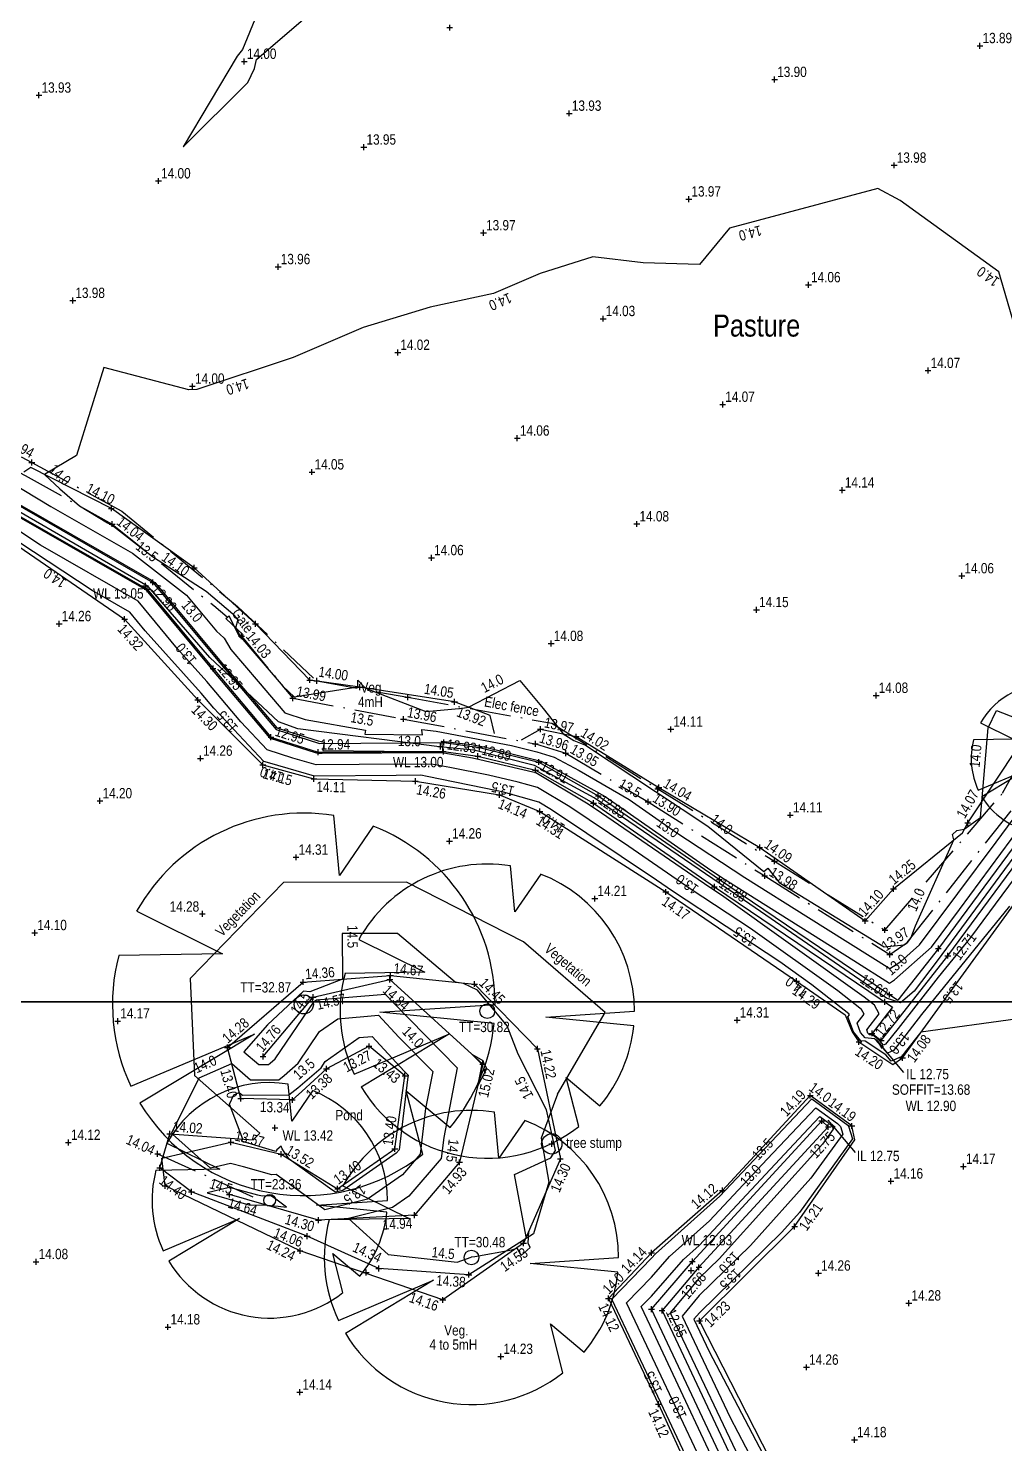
# Model space of a CAD drawing. Extents: x 452260 to 454003, y 451265 to 453203.
# Drawn here: x 453233.8 to 453300.2, y 452282.7 to 452378.9 of the extents above; entities that cross this region are included whole.
import ezdxf
from ezdxf.enums import TextEntityAlignment as Align

# ---------------------------------------------------------------- set-up
doc = ezdxf.new("R2010")
doc.units = 0
doc.header["$LTSCALE"] = 0.7
doc.header["$MEASUREMENT"] = 0
doc.header["$PDMODE"] = 2
doc.header["$PDSIZE"] = 0.2
doc.linetypes.add('Dash-Dot', pattern=[6, 4, -1, 0, -1])
doc.linetypes.add('DASHED', pattern=[5442.857143, 3628.571429, -1814.285714])
for name, color, linetype, lineweight in [('Border', 7, 'Continuous', 25), ('FFS_Tree Top Levels', 94, 'Continuous', 25), ('FPS_Bottom of Bank', 7, 'DASHED', 25), ('FPS_Contours-Major', 5, 'Continuous', 25), ('FPS_Contours-Minor', 184, 'Continuous', 25), ('FPS_Fence', 42, 'Dash-Dot', 25), ('FPS_Gate', 42, 'Continuous', 25), ('FPS_Hedge', 86, 'Continuous', 25), ('FPS_Invert Level', 7, 'Continuous', 25), ('FPS_Levels', 7, 'Continuous', 25), ('FPS_Spot Levels', 7, 'Continuous', 25), ('FPS_Text', 7, 'Continuous', 25), ('FPS_Top of Bank', 7, 'DASHED', 25), ('FPS_Tree Canopy', 3, 'Continuous', 25), ('FPS_Tree Trunk', 32, 'Continuous', 25), ('FPS_Trees', 77, 'Continuous', 25), ('FPS_Vegetation', 3, 'Continuous', 25), ('FPS_Water Levels', 7, 'Continuous', 25)]:
    doc.layers.add(name, color=color, linetype=linetype, lineweight=lineweight)
doc.styles.add('Default', font='ARIALN.TTF')
doc.styles.get("Standard").update_dxf_attribs({"font": 'ARIALN.TTF'})
doc.dimstyles.get("Standard").update_dxf_attribs({"dimtxt": 0.18, "dimasz": 0.18, "dimexe": 0.18, "dimexo": 0.0625, "dimgap": 0.09, "dimtad": 0, "dimtih": 1, "dimtoh": 1, "dimdec": 4, "dimzin": 0, "dimdsep": 46, "dimtxsty": 'Standard', "dimcen": 0.09, "dimadec": 0, "dimazin": 0, "dimtfac": 1, "dimtdec": 4, "dimtofl": 0, "dimtmove": 0, "dimatfit": 3, "dimfxl": 1, "dimtolj": 1, "dimtzin": 0, "dimarcsym": 0})

# ---------------------------------------------------------------- blocks, each defined once
blk = doc.blocks.new('2pGate')
at = {"color": 0, "linetype": 'ByBlock', "lineweight": -2}
for points in [[(0, -0.15, 0), (0, 0.15, 0)], [(0, -0.15, 0), (1, 0.15, 0)], [(1, -0.15, 0), (0, 0.15, 0)], [(1, -0.15, 0), (1, 0.15, 0)]]:
    blk.add_polyline3d(points, dxfattribs=at)
blk = doc.blocks.new('Tree1R')
at = {"layer": 'FPS_Trees', "color": 77, "linetype": 'Continuous', "lineweight": 25}
for points in [[(0.363, 0.931, 0), (0.187, 0.673, 0), (0.157, 0.987, 0)], [(-0.873, 0.486, 0), (-0.424, 0.264, 0), (-0.967, 0.254, 0)], [(0.995, -0.101, 0), (0.398, -0.041, 0), (1, -0.001, 0)], [(-0.904, -0.429, 0), (-0.257, -0.156, 0), (-0.857, -0.517, 0)], [(0.622, -0.785, 0), (0.536, -0.452, 0), (0.765, -0.645, 0)]]:
    blk.add_polyline3d(points, dxfattribs=at)
at = {"layer": 'FPS_Trees', "color": 42, "linetype": 'Continuous', "lineweight": 25}
blk.add_circle((0, -0.001), 0.05, dxfattribs=at)
at = {"layer": 'FPS_Trees', "color": 77, "linetype": 'Continuous', "lineweight": 25}
for start, end in [(80.968, 150.872), (0, 68.758), (165.198, 205.304), (319.896, 354.273), (211.031, 308.435)]:
    blk.add_arc((0, -0.001), 1, start, end, dxfattribs=at)

msp = doc.modelspace()

# ---------------------------------------------------------------- linework, layer by layer
at = {"layer": 'Border'}
for points in [[(453025.886, 452726.867), (453564.511, 452726.867), (453564.511, 452312.76), (453025.886, 452312.76)], [(452893.52, 452312.76), (453432.146, 452312.76), (453432.146, 451898.652), (452893.52, 451898.652)]]:
    msp.add_lwpolyline(points, close=True, dxfattribs=at)
at = {"layer": 'FPS_Bottom of Bank'}
for points in [[(453292.549, 452312.397, 12.713), (453292.217, 452311.972, 12.713), (453291.159, 452310.62, 12.723), (453291.79, 452310.127, 12.723), (453292.847, 452311.479, 12.713), (453296.304, 452315.899, 12.712), (453305.869, 452328.834, 12.707), (453314.204, 452337.049, 12.704), (453322.724, 452346.712, 12.7), (453330.839, 452356.09, 12.62), (453337.334, 452364.136, 12.553), (453340.91, 452371.631, 12.5)], [(453340.187, 452371.976, 12.5), (453336.653, 452364.565, 12.553), (453330.225, 452356.603, 12.62), (453322.121, 452347.239, 12.7), (453313.623, 452337.599, 12.704), (453305.263, 452329.361, 12.707), (453295.667, 452316.383, 12.712), (453292.92, 452312.871, 12.713)], [(453230.094, 452345.838, 14.123), (453240.375, 452338.767, 14.317), (453245.341, 452333.277, 14.296), (453249.772, 452328.863, 14.152), (453253.241, 452327.918, 14.11), (453260.128, 452327.765, 14.261), (453265.853, 452326.822, 14.139), (453268.594, 452325.703, 14.31), (453277.156, 452320.23, 14.174), (453286.036, 452314.167, 14.291), (453289.336, 452311.867, 14.141), (453289.821, 452310.732, 14.069), (453290.274, 452310.032, 14.202), (453292.578, 452308.513, 14.204), (453293.224, 452308.949, 14.08), (453300.98, 452319.628, 13.588), (453307.334, 452328.079, 13.825), (453315.456, 452335.885, 13.985), (453323.408, 452344.862, 13.901), (453332.167, 452354.681, 13.915), (453338.63, 452363.46, 13.881)], [(453286.908, 452276.44, 14.131), (453279.438, 452291.085, 14.233), (453285.901, 452297.488, 14.205), (453289.986, 452303.386, 14.108), (453289.782, 452304.323, 14.19), (453286.965, 452306.388, 14.186), (453280.99, 452299.943, 14.118), (453276.174, 452295.701, 14.144), (453273.25, 452292.609, 14.12), (453276.652, 452285.42, 14.12), (453280.132, 452277.819, 14.17)]]:
    msp.add_polyline3d(points, dxfattribs=at)
msp.add_polyline3d([(453251.771, 452306.092, 13.336), (453248.269, 452306.199, 13.4), (453247.366, 452309.652, 14.275), (453252.507, 452314.107, 14.358), (453258.429, 452314.552, 14.673), (453264.159, 452313.973, 14.448), (453268.418, 452309.573, 14.22), (453269.984, 452302.095, 14.302), (453267.484, 452296.35, 14.532), (453261.999, 452292.498, 14.156), (453252.293, 452295.837, 14.238), (453243.125, 452300.253, 14.223), (453242.907, 452302.13, 14.013), (453247.598, 452303.217, 13.566), (453251.012, 452302.413, 13.517), (453254.846, 452300.062, 13.397), (453258.736, 452302.762, 13.402), (453258.736, 452302.762, 13.402), (453259.423, 452307.734, 13.434), (453256.979, 452309.74, 13.27), (453254.09, 452308.215, 13.381), (453252.414, 452306.664, 13.356)], close=True, dxfattribs=at)
for p in [(453240.375, 452338.767, 14.317), (453245.341, 452333.277, 14.296), (453249.772, 452328.863, 14.152), (453253.241, 452327.918, 14.11), (453260.128, 452327.765, 14.261), (453265.853, 452326.822, 14.139), (453268.594, 452325.703, 14.31), (453277.156, 452320.23, 14.174), (453295.667, 452316.383, 12.712), (453296.304, 452315.899, 12.712), (453252.507, 452314.107, 14.358), (453258.429, 452314.552, 14.673), (453286.036, 452314.167, 14.291), (453264.159, 452313.973, 14.448), (453291.159, 452310.62, 12.723), (453247.366, 452309.652, 14.275), (453256.979, 452309.74, 13.27), (453268.418, 452309.573, 14.22), (453290.274, 452310.032, 14.202), (453291.79, 452310.127, 12.723), (453293.224, 452308.949, 14.08), (453254.09, 452308.215, 13.381), (453259.423, 452307.734, 13.434), (453248.269, 452306.199, 13.4), (453251.771, 452306.092, 13.336), (453286.965, 452306.388, 14.186), (453289.782, 452304.323, 14.19), (453247.598, 452303.217, 13.566), (453258.736, 452302.762, 13.402), (453251.012, 452302.413, 13.517), (453269.984, 452302.095, 14.302), (453243.125, 452300.253, 14.223), (453254.846, 452300.062, 13.397), (453280.99, 452299.943, 14.118), (453285.901, 452297.488, 14.205), (453252.293, 452295.837, 14.238), (453267.484, 452296.35, 14.532), (453276.174, 452295.701, 14.144), (453261.999, 452292.498, 14.156), (453273.25, 452292.609, 14.12), (453279.438, 452291.085, 14.233), (453276.652, 452285.42, 14.12)]:
    msp.add_point(p, dxfattribs=at)
at = {"layer": 'FPS_Contours-Major', "elevation": 15, "flags": 128}
msp.add_lwpolyline([(453264.809, 452308.558), (453264.734, 452308.748), (453263.998, 452309.183), (453264.648, 452308.521), (453264.351, 452307.001), (453264.975, 452308.231)], close=True, dxfattribs=at)
at = {"layer": 'FPS_Contours-Minor', "flags": 128}
for points, elevation in [([(453244.343, 452370.87), (453248.742, 452375.255), (453249.192, 452376.186), (453249.339, 452376.814), (453256.668, 452383.13), (453258.838, 452391.082), (453253.872, 452387.617), (453252.056, 452386.438), (453248.374, 452377.484), (453248.02, 452377.027)], 14), ([(453262.826, 452314.107), (453258.922, 452317.399), (453255.159, 452317.402), (453255.183, 452314.308), (453252.961, 452313.432), (453252.524, 452313.488), (453250.082, 452311.197), (453248.476, 452309.373), (453249.486, 452308.497), (453250.145, 452308.502), (453250.271, 452308.601), (453250.599, 452308.889), (453253.247, 452312.791), (453253.403, 452312.902), (453258.083, 452313.29), (453258.641, 452312.688), (453262.979, 452308.27), (453262.057, 452303.552), (453261.886, 452302.112), (453259.686, 452299.547), (453258.58, 452298.774), (453255.591, 452298.029), (453258.28, 452295.594), (453262.972, 452295.079), (453263.921, 452295.412), (453263.936, 452295.431), (453264.174, 452295.46), (453266.695, 452295.898), (453267.017, 452296.022), (453267.319, 452295.528), (453267.933, 452296.059), (453267.798, 452296.348), (453267.833, 452297.151), (453267.666, 452296.791), (453266.862, 452301.018), (453269.325, 452302.154), (453269.657, 452302.663), (453269.05, 452305.411), (453267.124, 452309.209), (453266.361, 452311.125), (453264.35, 452313.565), (453263.393, 452314.013)], 14.5), ([(453260.452, 452302.408), (453259.254, 452301.011), (453256.888, 452299.357), (453253.978, 452298.632), (453252.544, 452299.669), (453250.667, 452301.021), (453250.376, 452301.006), (453248.448, 452301.55), (453247.558, 452301.785), (453246.203, 452301.463), (453243.617, 452303.762), (453243.625, 452303.772), (453243.592, 452303.857), (453245.436, 452307.587), (453247.65, 452308.566), (453248.933, 452307.452), (453250.843, 452307.467), (453251.208, 452307.754), (453252.16, 452308.588), (453253.624, 452310.746), (453254.857, 452311.616), (453257.634, 452311.847), (453259.008, 452310.363), (453261.311, 452308.019), (453260.821, 452305.515)], 14), ([(453248.411, 452303.423), (453247.489, 452305.808), (453247.796, 452306.43), (453248.166, 452306.594), (453248.38, 452306.408), (453251.541, 452306.433), (453252.145, 452306.907), (453253.72, 452308.287), (453254.001, 452308.701), (453256.311, 452310.331), (453257.185, 452310.403), (453259.375, 452308.039), (453259.642, 452307.767), (453259.585, 452307.477), (453259.018, 452302.703), (453258.821, 452302.474), (453255.196, 452299.941), (453254.697, 452299.816), (453254.452, 452299.994), (453251.558, 452302.078), (453251.083, 452302.762), (453251.011, 452302.953), (453250.724, 452302.692), (453250.645, 452302.598), (453248.317, 452303.291)], 13.5), ([(453250.637, 452299.344), (453250.31, 452299.579), (453249.718, 452299.548), (453249.427, 452299.63), (453247.511, 452300.134), (453245.979, 452299.77), (453248.804, 452298.957), (453250.031, 452298.931), (453250.813, 452298.869), (453251.375, 452298.81)], 14.5)]:
    msp.add_lwpolyline(points, close=True, dxfattribs=dict(at, elevation=elevation))
for points, elevation in [([(453302.65, 452352.525), (453299.785, 452362.383), (453293.062, 452367.224), (453291.545, 452368.052), (453281.466, 452365.346), (453279.446, 452362.876), (453275.612, 452362.995), (453272.193, 452363.4), (453268.606, 452362.263), (453265.438, 452360.904), (453261.134, 452359.966), (453256.574, 452358.586), (453251.823, 452356.546), (453245.28, 452354.38), (453244.732, 452354.361), (453238.958, 452355.864), (453237.111, 452349.9), (453234.937, 452348.601), (453235.969, 452347.636), (453237.307, 452346.472), (453239.22, 452345.323), (453239.62, 452345.094), (453242.257, 452343.039), (453245.924, 452340.665), (453247.726, 452339.125), (453248.028, 452338.762), (453248.075, 452338.739), (453247.916, 452338.157), (453248.277, 452337.556), (453248.281, 452337.554), (453251.151, 452334.19), (453251.893, 452333.502), (453256.228, 452334.166), (453256.224, 452334.619), (453256.533, 452334.292), (453256.751, 452334.087), (453260.845, 452332.496), (453263.329, 452332.73), (453263.749, 452332.787), (453267.233, 452334.599), (453268.804, 452332.691), (453270.165, 452330.972), (453270.894, 452330.534), (453271.69, 452330.209), (453276.457, 452327.048), (453280.006, 452324.691), (453283.812, 452321.626), (453284.089, 452321.853), (453284.846, 452320.882), (453291.976, 452316.503), (453293.343, 452316.643), (453293.55, 452316.772), (453293.566, 452316.786), (453293.79, 452317.086), (453294.121, 452317.916), (453296.713, 452323.775), (453296.619, 452324.127), (453296.915, 452324.398), (453297.428, 452324.49), (453298.522, 452325.28), (453299.06, 452331.383), (453299.625, 452332.57), (453302.813, 452331.324)], 14), ([(453232.541, 452348.124), (453235.359, 452346.43), (453240.908, 452343.254), (453244.571, 452340.4), (453246.613, 452337.952), (453247.116, 452337.497), (453247.127, 452337.49), (453247.591, 452336.716), (453247.594, 452336.715), (453249.449, 452334.539), (453251.266, 452332.397), (453252.652, 452331.96), (453256.742, 452331.236), (453256.701, 452330.964), (453260.625, 452330.92), (453260.575, 452331.228), (453260.559, 452331.266), (453261.535, 452331.154), (453266.659, 452330.187), (453268.386, 452329.756), (453269.559, 452329.402), (453271.249, 452328.478), (453274.658, 452326.51), (453277.831, 452324.292), (453282.519, 452321.211), (453286.841, 452318.494), (453292.361, 452315.037), (453293.122, 452315.511), (453294.382, 452316.63), (453299.588, 452323.61), (453302.213, 452327.163)], 13.5), ([(453231.499, 452347.538), (453242.196, 452341.415), (453242.464, 452341.206), (453246.822, 452335.981), (453246.865, 452335.942), (453246.866, 452335.941), (453246.906, 452335.875), (453246.906, 452335.875), (453247.065, 452335.689), (453250.724, 452331.374), (453253.515, 452330.495), (453253.931, 452330.421), (453253.844, 452329.854), (453260.091, 452329.784), (453261.998, 452329.796), (453262.006, 452329.916), (453261.952, 452330.278), (453261.932, 452330.406), (453261.898, 452330.485), (453263.936, 452330.25), (453264.889, 452330.07), (453268.5, 452329.169), (453268.681, 452329.114), (453272.264, 452327.156), (453273.034, 452326.711), (453280.206, 452321.701), (453281.126, 452321.096), (453289.92, 452315.567), (453292.358, 452314.041), (453292.694, 452314.25), (453295.197, 452316.473), (453297.101, 452319.027), (453304.136, 452328.549)], 13), ([(453300.51, 452319.253), (453294.529, 452311.895), (453293.064, 452310.022), (453292.611, 452309.453), (453292.203, 452309.28), (453291.45, 452310.159), (453291.33, 452310.253), (453290.695, 452310.311), (453290.387, 452310.685), (453290.16, 452311.304), (453290.629, 452311.914), (453290.455, 452312.237), (453288.842, 452313.505), (453282.908, 452317.752), (453278.867, 452320.408), (453274.646, 452323.31), (453270.623, 452326.014), (453268.423, 452327.319), (453267.123, 452327.693), (453265.098, 452328.163), (453262.476, 452328.699), (453261.221, 452328.922), (453256.313, 452328.899), (453253.388, 452328.865), (453251.795, 452329.33), (453250.068, 452329.882), (453248.279, 452331.783), (453245.958, 452334.542), (453243.972, 452336.757), (453241.296, 452339.993), (453234.667, 452343.792), (453230.529, 452346.516)], 13.5), ([(453304.243, 452325.773), (453297.843, 452317.126), (453295.655, 452314.434), (453292.926, 452310.948), (453292.082, 452309.887), (453291.937, 452309.825), (453291.669, 452310.138), (453291.22, 452310.489), (453290.994, 452310.51), (453290.884, 452310.643), (453290.803, 452310.864), (453291.638, 452311.951), (453291.329, 452312.526), (453290.616, 452313.086), (453280.93, 452320.019), (453280.137, 452320.54), (453272.784, 452325.595), (453271.875, 452326.206), (453268.317, 452328.317), (453268.117, 452328.375), (453264.507, 452329.213), (453264.019, 452329.313), (453261.939, 452329.683), (453253.805, 452329.644), (453253.508, 452329.641), (453253.346, 452329.688), (453250.295, 452330.663), (453250.123, 452330.846), (453246.345, 452335.337), (453246.175, 452335.526), (453241.861, 452340.744), (453231.171, 452346.868)], 13), ([(453301.063, 452311.596), (453294.487, 452310.689), (453293.404, 452309.356), (453293.202, 452309.097), (453293.139, 452309.018), (453292.469, 452308.735), (453292.106, 452309.159), (453290.701, 452310.084), (453290.395, 452310.112), (453289.89, 452310.726), (453289.517, 452311.743), (453289.62, 452311.878), (453289.582, 452311.949), (453287.068, 452313.923), (453284.885, 452315.486), (453277.597, 452320.276), (453276.508, 452321.025), (453269.371, 452325.822), (453268.529, 452326.322), (453266.129, 452327.011), (453265.69, 452327.113), (453260.932, 452328.085), (453260.502, 452328.161), (453258.82, 452328.153), (453253.268, 452328.089), (453250.244, 452328.972), (453249.841, 452329.101), (453246.434, 452332.721), (453245.571, 452333.748), (453241.77, 452337.988), (453240.732, 452339.243), (453238.162, 452340.715), (453230.18, 452345.972)], 14), ([(453280.499, 452277.666), (453277.198, 452284.699), (453276.614, 452285.945), (453273.49, 452292.548), (453276.175, 452295.332), (453276.447, 452295.644), (453280.822, 452299.546), (453281.573, 452300.35), (453287.067, 452306.164), (453289.514, 452304.368), (453289.572, 452304.314), (453289.843, 452303.455), (453286.223, 452298.441), (453285.027, 452297.115), (453279.432, 452291.63), (453279.063, 452291.186), (453280.101, 452288.994), (453286.656, 452276.46)], 14), ([(453279.478, 452281.691), (453276.454, 452288.139), (453274.486, 452292.296), (453276.177, 452294.049), (453277.396, 452295.444), (453280.114, 452297.869), (453284.042, 452302.075), (453287.34, 452305.565), (453288.808, 452304.486), (453289.02, 452304.291), (453289.182, 452303.776), (453287.01, 452300.766), (453282.896, 452296.208), (453279.421, 452292.8), (453278.258, 452291.403), (453281.526, 452284.506), (453285.694, 452276.535)], 13.5), ([(453281.757, 452278.682), (453276.293, 452290.332), (453275.483, 452292.044), (453276.179, 452292.766), (453278.344, 452295.245), (453279.406, 452296.191), (453286.511, 452303.799), (453287.612, 452304.965), (453288.103, 452304.605), (453288.467, 452304.269), (453288.522, 452304.097), (453287.796, 452303.091), (453280.766, 452295.3), (453279.409, 452293.97), (453277.453, 452291.621), (453282.951, 452280.017)], 13)]:
    msp.add_lwpolyline(points, dxfattribs=dict(at, elevation=elevation))
at = {"layer": 'FPS_Fence'}
for points in [[(453031.352, 452450.542, 14.142), (453042.784, 452446.199, 14.072), (453054.609, 452441.345, 14.099), (453063.363, 452437.581, 14.137), (453075.606, 452431.747, 14.074), (453084.829, 452427.953, 14.117), (453092.94, 452424.42, 13.987), (453103.303, 452419.13, 13.964), (453116.126, 452412.389, 14.039), (453125.583, 452407.108, 14.05), (453136.505, 452400.801, 14.054), (453147.463, 452394.64, 14.081), (453161.482, 452387.231, 14.038), (453168.326, 452383.197, 13.929), (453178.698, 452377.396, 13.944), (453188.509, 452372.595, 13.896), (453200.806, 452365.841, 13.988), (453212.002, 452359.693, 13.893), (453221.511, 452354.982, 13.948), (453233.622, 452348.53, 13.935), (453239.52, 452345.237, 14.039), (453246.429, 452339.689, 13.941), (453247.347, 452338.932, 13.961)], [(453166.503, 452385.201, 0), (453179.156, 452378.397, 0), (453201.347, 452366.682, 0), (453212.382, 452360.831, 0), (453221.926, 452355.781, 0), (453234.074, 452349.421, 0), (453240.18, 452346.116, 0), (453248.052, 452339.641, 0), (453253.426, 452334.572, 0), (453259.61, 452333.458, 0), (453269.412, 452331.695, 0), (453276.595, 452327.238, 0), (453284.538, 452322.316, 0), (453292.039, 452317.643, 0), (453300.032, 452326.943, 0), (453301.136, 452328.932, 0), (453306.772, 452334.972, 0), (453312.023, 452340.845, 0), (453318.811, 452347.872, 0), (453323.113, 452352.129, 0), (453329.855, 452360.66, 0), (453336.242, 452368.766, 0), (453339.414, 452374.598, 0)], [(453248.321, 452337.604, 14.029), (453251.801, 452333.406, 13.993), (453259.328, 452331.984, 13.96), (453268.282, 452330.294, 13.958), (453270.343, 452329.658, 13.946), (453275.946, 452326.35, 13.897), (453283.866, 452321.322, 13.983), (453292.363, 452315.974, 13.97), (453293.556, 452316.788, 14.007), (453301.068, 452326.338, 13.798), (453302.98, 452329.507, 13.779), (453307.556, 452334.2, 13.809), (453312.613, 452340.304, 13.942), (453319.53, 452347.039, 13.705), (453323.536, 452351.704, 13.684), (453330.533, 452360.147, 13.744), (453337.071, 452368.044, 13.675), (453339.376, 452372.071, 13.743)], [(453242.616, 452302.437, 14.039), (453249.601, 452299.288, 14.589)]]:
    msp.add_polyline3d(points, dxfattribs=at)
for p in [(453234.074, 452349.421), (453239.52, 452345.237, 14.039), (453248.321, 452337.604, 14.029), (453253.426, 452334.572), (453251.801, 452333.406, 13.993), (453259.61, 452333.458), (453259.328, 452331.984, 13.96), (453268.282, 452330.294, 13.958), (453270.343, 452329.658, 13.946), (453276.595, 452327.238), (453275.946, 452326.35, 13.897), (453284.538, 452322.316), (453283.866, 452321.322, 13.983), (453292.039, 452317.643), (453292.363, 452315.974, 13.97), (453242.616, 452302.437, 14.039)]:
    msp.add_point(p, dxfattribs=at)
at = {"layer": 'FPS_Hedge', "flags": 128}
msp.add_lwpolyline([(453340.247, 452370.969), (453337.123, 452364.372), (453330.283, 452356.014), (453323.876, 452348.731), (453318.82, 452342.924), (453313.425, 452336.616), (453305.429, 452328.917), (453295.591, 452315.547), (453294.013, 452313.48), (453293.105, 452312.696), (453292.154, 452313.008), (453281.767, 452320.139), (453272.279, 452326.638), (453268.229, 452328.819), (453264.112, 452329.872), (453261.772, 452330.087), (453252.149, 452331.307), (453250.839, 452331.802), (453246.158, 452336.166), (453241.962, 452340.998), (453228.205, 452348.971)], dxfattribs=at)
at = {"layer": 'FPS_Spot Levels'}
for p in [(453262.462, 452378.976, 13.932), (453298.496, 452377.744, 13.891), (453248.507, 452376.677, 14.004), (453284.542, 452375.446, 13.904), (453234.553, 452374.379, 13.932), (453270.588, 452373.148, 13.934), (453256.634, 452370.849, 13.953), (453292.668, 452369.618, 13.985), (453242.679, 452368.551, 13.998), (453278.714, 452367.32, 13.968), (453264.76, 452365.021, 13.975), (453250.806, 452362.723, 13.962), (453286.84, 452361.492, 14.063), (453236.852, 452360.425, 13.975), (453272.886, 452359.194, 14.028), (453258.932, 452356.895, 14.015), (453294.966, 452355.664, 14.072), (453244.978, 452354.597, 13.998), (453281.012, 452353.366, 14.069), (453267.058, 452351.067, 14.061), (453253.104, 452348.769, 14.048), (453289.139, 452347.538, 14.136), (453275.184, 452345.239, 14.083), (453261.23, 452342.941, 14.056), (453297.265, 452341.71, 14.06), (453283.311, 452339.412, 14.146), (453235.921, 452338.459, 14.263), (453269.356, 452337.113, 14.085), (453291.437, 452333.584, 14.081), (453277.483, 452331.285, 14.11), (453245.522, 452329.308, 14.263), (453238.699, 452326.42, 14.2), (453285.609, 452325.457, 14.113), (453262.453, 452323.687, 14.255), (453252.02, 452322.585, 14.314), (453272.324, 452319.774, 14.206), (453245.657, 452318.74, 14.277), (453234.264, 452317.458, 14.097), (453239.901, 452311.455, 14.17), (453281.993, 452311.522, 14.313), (453236.55, 452303.203, 14.12), (453297.368, 452301.575, 14.168), (453292.448, 452300.574, 14.157), (453234.354, 452295.097, 14.082), (453287.523, 452294.316, 14.255), (453293.666, 452292.285, 14.276), (453243.317, 452290.661, 14.184), (453265.938, 452288.655, 14.232), (453286.703, 452287.921, 14.261), (453252.279, 452286.226, 14.145), (453289.963, 452282.996, 14.185)]:
    msp.add_point(p, dxfattribs=at)
at = {"layer": 'FPS_Top of Bank'}
for points in [[(453029.499, 452449.17, 13.22), (453046.577, 452442.764, 13.247), (453061.851, 452435.793, 13.195), (453094.293, 452421.848, 13.128), (453104.179, 452416.474, 13.205), (453129.534, 452402.449, 13.036), (453142.628, 452395.24, 13.02), (453156.691, 452386.805, 13.003), (453172.492, 452378.403, 12.985), (453188.323, 452370.081, 12.967), (453204.362, 452361.617, 12.965), (453217.763, 452354.674, 12.963), (453230.905, 452347.102, 12.962), (453241.905, 452340.803, 12.961), (453246.381, 452335.411, 12.953), (453250.319, 452330.746, 12.947), (453253.521, 452329.728, 12.943), (453262.033, 452329.783, 12.935), (453264.372, 452329.453, 12.886), (453268.298, 452328.499, 12.909), (453272.24, 452326.262, 12.854), (453280.447, 452320.572, 12.878), (453292.549, 452312.397, 12.592)], [(453029.702, 452449.735, 13.22), (453046.808, 452443.318, 13.247), (453062.094, 452436.342, 13.195), (453094.556, 452422.389, 13.128), (453104.468, 452417, 13.205), (453129.825, 452402.974, 13.036), (453142.927, 452395.76, 13.02), (453156.987, 452387.327, 13.003), (453172.772, 452378.934, 12.985), (453188.603, 452370.613, 12.967), (453204.64, 452362.149, 12.965), (453218.051, 452355.201, 12.963), (453231.205, 452347.622, 12.962), (453242.298, 452341.27, 12.961), (453246.842, 452335.796, 12.953), (453250.666, 452331.265, 12.947), (453253.613, 452330.329, 12.943), (453262.073, 452330.383, 12.935), (453264.485, 452330.043, 12.886), (453268.521, 452329.062, 12.909), (453272.56, 452326.77, 12.854), (453280.786, 452321.068, 12.878), (453292.92, 452312.871, 12.591)], [(453249.777, 452309.047, 14.763), (453253.192, 452313.088, 14.573), (453258.39, 452314.277, 14.842), (453264.716, 452308.531, 15.02), (453263.125, 452301.857, 14.932), (453260.067, 452298.261, 14.939), (453253.547, 452297.923, 14.299), (453247.497, 452299.657, 14.645)], [(453292.429, 452238.293, 12.721), (453286.486, 452267.984, 12.7), (453283.459, 452276.436, 12.627), (453276.181, 452291.868, 12.65), (453278.952, 452295.117, 12.68), (453287.749, 452304.664, 12.749), (453288.19, 452304.257, 12.749), (453279.401, 452294.719, 12.68), (453276.889, 452291.773, 12.65), (453284.014, 452276.666, 12.627), (453287.066, 452268.145, 12.7), (453293.018, 452238.411, 12.721)]]:
    msp.add_polyline3d(points, dxfattribs=at)
for p in [(453242.298, 452341.27, 12.961), (453241.905, 452340.803, 12.961), (453246.381, 452335.411, 12.953), (453250.319, 452330.746, 12.947), (453253.521, 452329.728, 12.943), (453262.033, 452329.783, 12.935), (453262.073, 452330.383, 12.935), (453264.485, 452330.043, 12.886), (453264.372, 452329.453, 12.886), (453268.521, 452329.062, 12.909), (453268.298, 452328.499, 12.909), (453272.56, 452326.77, 12.854), (453272.24, 452326.262, 12.854), (453280.786, 452321.068, 12.878), (453280.447, 452320.572, 12.878), (453258.39, 452314.277, 14.842), (453292.356, 452313.252, 12.604), (453253.192, 452313.088, 14.573), (453292.02, 452312.755, 12.604), (453249.777, 452309.047, 14.763), (453264.716, 452308.531, 15.02), (453287.749, 452304.664, 12.749), (453288.19, 452304.257, 12.749), (453263.125, 452301.857, 14.932), (453247.497, 452299.657, 14.645), (453253.547, 452297.923, 14.299), (453260.067, 452298.261, 14.939), (453278.952, 452295.117, 12.68), (453279.401, 452294.719, 12.68), (453276.181, 452291.868, 12.65), (453276.889, 452291.773, 12.65)]:
    msp.add_point(p, dxfattribs=at)
at = {"layer": 'FPS_Tree Canopy'}
for p, q in [((453267.332, 452330.565, 13.774), (453268.629, 452331.294, 13.973)), ((453268.629, 452331.294, 13.973), (453271.052, 452330.786, 14.015)), ((453271.052, 452330.786, 14.015), (453276.668, 452327.336, 14.043)), ((453276.668, 452327.336, 14.043), (453283.527, 452323.253, 14.089)), ((453297.303, 452324.258, 13.963), (453297.662, 452324.922, 14.068)), ((453292.623, 452320.436, 14.253), (453297.303, 452324.258, 13.963)), ((453283.527, 452323.253, 14.089), (453290.691, 452318.258, 14.099)), ((453290.691, 452318.258, 14.099), (453292.623, 452320.436, 14.253))]:
    msp.add_line(p, q, dxfattribs=at)
msp.add_lwpolyline([(453269.797, 452306.487), (453273.021, 452312.045), (453267.474, 452316.839), (453259.527, 452320.895), (453251.169, 452320.881), (453244.823, 452314.354), (453245.116, 452307.744), (453249.55, 452303.829)], dxfattribs=at)
at = {"layer": 'FPS_Tree Canopy', "flags": 128}
for points, elevation in [([(453269.797, 452306.487), (453268.68, 452303.488), (453269.193, 452300.494)], 14.306), ([(453249.55, 452303.829), (453249.104, 452303.372)], 13.43), ([(453269.193, 452300.494), (453268.159, 452296.994), (453263.759, 452294.217)], 14.306)]:
    msp.add_lwpolyline(points, dxfattribs=dict(at, elevation=elevation))
at = {"layer": 'FPS_Tree Canopy'}
for p in [(453268.629, 452331.294, 13.973), (453271.052, 452330.786, 14.015), (453276.668, 452327.336, 14.043), (453297.662, 452324.922, 14.068), (453283.527, 452323.253, 14.089), (453292.623, 452320.436, 14.253), (453290.691, 452318.258, 14.099), (453256.786, 452294.369, 14.318)]:
    msp.add_point(p, dxfattribs=at)
at = {"layer": 'FPS_Tree Trunk'}
msp.add_circle((453269.4, 452303.107, 14.655), 0.69, dxfattribs=at)
msp.add_point((453269.4, 452303.107, 14.655), dxfattribs=at)
at = {"layer": 'FPS_Vegetation', "elevation": 14.068, "flags": 128}
msp.add_lwpolyline([(453297.662, 452324.922), (453301.209, 452330.249), (453302.708, 452332.465)], dxfattribs=at)
at = {"layer": 'FPS_Vegetation'}
for points in [[(453265.501, 452330.996, 13.789), (453265.223, 452332.219, 13.92), (453262.796, 452333.155, 14.052), (453256.364, 452334.147, 13.997), (453252.96, 452334.633, 14.079), (453249.273, 452338.451, 14.071), (453245.102, 452342.254, 14.096), (453239.473, 452346.303, 14.096), (453233.999, 452349.077, 13.98), (453233.53, 452348.77, 14.024)], [(453263.759, 452294.217, 14.381), (453257.642, 452294.642, 14.343), (453252.782, 452296.828, 14.06), (453244.92, 452299.849, 14.399), (453242.761, 452301.476, 14.143), (453243.449, 452303.785, 14.018), (453249.104, 452303.372, 13.428)]]:
    msp.add_polyline3d(points, dxfattribs=at)
for p in [(453239.473, 452346.303, 14.096), (453245.102, 452342.254, 14.096), (453249.273, 452338.451, 14.071), (453252.96, 452334.633, 14.079), (453256.364, 452334.147, 13.997), (453262.796, 452333.155, 14.052), (453243.449, 452303.785, 14.018), (453242.761, 452301.476, 14.143), (453244.92, 452299.849, 14.399), (453252.782, 452296.828, 14.06), (453257.642, 452294.642, 14.343), (453263.759, 452294.217, 14.381)]:
    msp.add_point(p, dxfattribs=at)
at = {"layer": 'FPS_Water Levels'}
for p in [(453241.788, 452341.04, 13.05), (453261.848, 452330.123, 13.001), (453250.588, 452304.199, 13.416), (453278.868, 452294.496, 12.832)]:
    msp.add_point(p, dxfattribs=at)

# ---------------------------------------------------------------- block references
at = {"layer": 'FPS_Gate', "xscale": 1.612505789427542, "zscale": 1.612505789427542, "rotation": 306.2130180724084}
msp.add_blockref('2pGate', (453247.366, 452338.909, 13.958), dxfattribs=at)
at = {"layer": 'FPS_Tree Canopy'}
for p, xscale, yscale, zscale in [((453302.9, 452329.289, 13.888), 5, 5, 5), ((453252.547, 452312.6, 14.704), 13, 13, 13), ((453265.018, 452312.139, 14.683), 10, 10, 10), ((453250.235, 452299.276, 14.605), 8, 8, 8), ((453263.941, 452295.397, 14.498), 10, 10, 10)]:
    msp.add_blockref('Tree1R', p, dxfattribs=dict(at, xscale=xscale, yscale=yscale, zscale=zscale))

# ---------------------------------------------------------------- texts
at = {"layer": 'FFS_Tree Top Levels', "style": 'Default'}
for s, p in [('TT=32.87', (453248.236, 452313.397)), ('TT=30.82', (453263.088, 452310.707)), ('TT=23.36', (453248.933, 452300.015)), ('TT=30.48', (453262.789, 452296.081))]:
    msp.add_text(s, height=0.7, dxfattribs=at).set_placement(p)
at = {"layer": 'FPS_Contours-Minor', "style": 'Default'}
for s, rotation, p in [('14.0', 195.02747, (453282.798, 452365.341, 14)), ('14.0', 144.23835, (453299.249, 452362.337, 14)), ('14.0', 203.21069, (453265.768, 452360.665, 14)), ('14.0', 198.3138, (453247.939, 452354.891, 14)), ('14.0', 316.93136, (453235.746, 452348.324, 14)), ('13.5', 322.07625, (453241.685, 452343.093, 13.5)), ('14.0', 146.63263, (453235.818, 452341.84, 14)), ('13.0', 309.82998, (453244.686, 452339.089, 13)), ('13.0', 129.58755, (453244.816, 452336.621, 13)), ('14.0', 27.47934, (453265.51, 452334.097, 14)), ('13.5', 130.07036, (453247.619, 452332.024, 13.5)), ('13.5', 349.95329, (453256.453, 452331.642, 13.5)), ('13.0', 359.35805, (453259.719, 452330.138, 13)), ('14.0', 84.9606, (453298.536, 452329.433, 14)), ('14.0', 163.71674, (453250.455, 452328.546, 14)), ('13.5', 329.99714, (453274.541, 452326.981, 13.5)), ('13.5', 166.92578, (453266.148, 452327.56, 13.5)), ('14.0', 146.09554, (453269.703, 452325.177, 14)), ('13.0', 325.05956, (453277.087, 452324.307, 13)), ('14.0', 321.15775, (453280.725, 452324.561, 14)), ('13.0', 145.4955, (453278.792, 452321.04, 13)), ('14.0', 66.14466, (453294.468, 452319.564, 14)), ('14.5', 270.44457, (453255.511, 452317.192, 14.5)), ('13.5', 144.40605, (453282.704, 452317.468, 13.5)), ('13.0', 41.6252, (453293.043, 452315.028, 13)), ('14.0', 144.40605, (453286.236, 452314.088, 14)), ('14.5', 55.8466, (453252.603, 452312.466, 14.5)), ('13.5', 230.89892, (453296.385, 452313.623, 13.5)), ('14.0', 314.48032, (453259.725, 452310.132, 14)), ('13.0', 231.49951, (453292.75, 452310.164, 13)), ('14.0', 23.87203, (453245.985, 452308.212, 14)), ('13.5', 41.20352, (453252.788, 452307.936, 13.5)), ('14.5', 116.89661, (453267.819, 452307.064, 14.5)), ('14.0', 323.71793, (453287.44, 452306.325, 14)), ('14.5', 263.22114, (453262.307, 452302.689, 14.5)), ('13.5', 46.62293, (453283.972, 452302.51, 13.5)), ('13.0', 46.95617, (453283.168, 452300.733, 13)), ('14.5', 343.94342, (453246.832, 452299.889, 14.5)), ('13.5', 214.94823, (453255.813, 452299.945, 13.5)), ('14.5', 354.36831, (453261.987, 452295.339, 14.5)), ('13.0', 227.93779, (453281.21, 452295.271, 13)), ('14.0', 46.03599, (453273.821, 452293.395, 14)), ('13.5', 224.43796, (453281.298, 452294.15, 13.5)), ('13.5', 115.12693, (453276.588, 452287.027, 13.5)), ('13.0', 115.12693, (453278.258, 452285.319, 13))]:
    msp.add_text(s, height=0.7, rotation=rotation, dxfattribs=at).set_placement(p, align=Align.CENTER)
at = {"layer": 'FPS_Invert Level', "style": 'Default'}
for p in [(453293.488, 452307.501, 12.764), (453290.128, 452301.936, 12.738)]:
    msp.add_text('IL 12.75', height=0.7, dxfattribs=at).set_placement(p)
at = {"layer": 'FPS_Levels', "style": 'Default'}
for s, rotation, p in [('13.94', 330.82366, (453232.217, 452350.676, 13.935)), ('14.04', 321.24062, (453239.766, 452345.264, 14.039)), ('12.96', 309.69832, (453242.152, 452340.78, 12.961)), ('14.03', 309.65696, (453248.568, 452337.581, 14.029)), ('12.95', 310.16619, (453246.628, 452335.39, 12.953)), ('13.99', 349.30642, (453252.006, 452333.545, 13.993)), ('13.96', 349.31027, (453259.532, 452332.124, 13.96)), ('13.97', 348.17425, (453268.837, 452331.429, 13.973)), ('12.95', 342.37056, (453250.539, 452330.86, 12.947)), ('13.96', 342.84362, (453268.5, 452330.41, 13.958)), ('14.02', 328.43713, (453271.293, 452330.844, 14.015)), ('12.94', 0.36553, (453253.695, 452329.904, 12.943)), ('12.93', 351.98103, (453262.231, 452329.931, 12.935)), ('12.89', 346.33556, (453264.583, 452329.582, 12.886)), ('13.95', 329.44141, (453270.582, 452329.72, 13.946)), ('12.91', 330.42925, (453268.537, 452328.564, 12.909)), ('14.04', 329.2305, (453276.908, 452327.397, 14.043)), ('13.90', 327.59347, (453276.188, 452326.404, 13.897)), ('14.07', 60.31513, (453297.461, 452325.164, 14.068)), ('12.85', 325.26856, (453272.484, 452326.306, 12.854)), ('14.09', 325.11331, (453283.771, 452323.296, 14.089)), ('14.25', 39.2355, (453292.648, 452320.682, 14.253)), ('12.88', 325.95937, (453280.69, 452320.619, 12.878)), ('13.98', 327.81554, (453284.107, 452321.377, 13.983)), ('14.10', 48.41763, (453290.676, 452318.505, 14.099)), ('13.97', 34.31901, (453292.113, 452316.173, 13.97)), ('14.67', 354.22178, (453258.621, 452314.709, 14.673)), ('14.36', 4.30229, (453252.669, 452314.294, 14.358)), ('14.45', 314.07548, (453264.406, 452313.969, 14.448)), ('12.60', 325.95937, (453290.277, 452314.114, 12.604)), ('14.84', 317.75271, (453257.847, 452313.467, 14.842)), ('14.57', 12.87993, (453253.498, 452312.212, 14.573)), ('14.28', 40.90925, (453247.384, 452309.899, 14.275)), ('14.76', 49.79998, (453249.756, 452309.294, 14.763)), ('14.22', 281.82967, (453268.625, 452309.438, 14.22)), ('13.40', 82.12746, (453258.586, 452302.959, 13.402)), ('14.02', 355.82583, (453243.636, 452303.947, 14.018)), ('13.57', 346.74735, (453247.809, 452303.348, 13.566)), ('14.04', 335.73733, (453240.405, 452303.144, 14.039)), ('13.52', 328.48007, (453251.252, 452302.471, 13.517)), ('13.40', 35.31702, (453254.888, 452300.306, 13.397)), ('12.65', 295.25007, (453277.122, 452291.69, 12.65))]:
    msp.add_text(s, height=0.7, rotation=rotation, dxfattribs=at).set_placement(p)
for s, rotation, p in [('14.10', 333.1251, (453239.792, 452347.153, 14.096)), ('14.10', 324.27557, (453244.857, 452342.214, 14.096)), ('14.00', 351.87397, (453255.597, 452335.277, 13.997)), ('14.05', 351.2322, (453262.774, 452334.094, 14.052)), ('13.92', 338.90992, (453264.996, 452332.119, 13.92)), ('13.27', 27.82937, (453256.906, 452309.504, 13.27)), ('13.43', 320.63333, (453259.177, 452307.71, 13.434)), ('13.40', 284.6532, (453248.055, 452306.324, 13.4)), ('13.38', 42.77403, (453254.081, 452307.968, 13.381)), ('15.02', 76.59808, (453264.845, 452308.321, 15.02)), ('13.34', 358.26127, (453251.591, 452305.923, 13.336)), ('12.75', 47.3405, (453288.201, 452304.01, 12.749)), ('14.40', 323.0113, (453244.675, 452299.815, 14.399)), ('14.93', 49.61502, (453263.145, 452301.61, 14.932)), ('14.30', 66.48426, (453270.075, 452301.865, 14.302)), ('14.64', 344.00739, (453249.451, 452298.905, 14.645)), ('14.30', 344.00739, (453253.331, 452297.803, 14.299)), ('14.94', 2.97029, (453259.901, 452298.077, 14.939)), ('14.06', 338.97727, (453252.556, 452296.727, 14.06)), ('14.24', 334.28225, (453252.059, 452295.756, 14.238)), ('14.34', 335.78149, (453257.921, 452295.64, 14.343)), ('14.53', 35.08026, (453267.442, 452296.107, 14.532)), ('14.38', 356.02416, (453263.572, 452294.054, 14.381)), ('12.68', 49.54235, (453279.421, 452294.472, 12.68)), ('14.16', 341.01514, (453261.777, 452292.39, 14.156))]:
    msp.add_text(s, height=0.7, rotation=rotation, dxfattribs=at).set_placement(p, align=Align.TOP_RIGHT)
for s, rotation, p in [('14.32', 312.13377, (453240.362, 452338.52, 14.317)), ('14.30', 315.11039, (453245.342, 452333.03, 14.296)), ('14.15', 344.75738, (453249.895, 452328.649, 14.152)), ('14.11', 358.72395, (453253.412, 452327.739, 14.11)), ('14.26', 350.65379, (453260.272, 452327.564, 14.261)), ('14.14', 337.78168, (453265.949, 452326.594, 14.139)), ('14.31', 327.41334, (453268.647, 452325.461, 14.31)), ('14.17', 325.67505, (453277.201, 452319.987, 14.174)), ('12.71', 53.5186, (453296.549, 452315.935, 12.712)), ('14.29', 325.12738, (453286.079, 452313.923, 14.291)), ('12.72', 51.96399, (453291.306, 452310.751, 12.723)), ('14.08', 54.01124, (453293.468, 452308.987, 14.08)), ('14.20', 326.59805, (453290.324, 452309.789, 14.202)), ('14.21', 55.29363, (453286.144, 452297.532, 14.205)), ('14.12', 295.32852, (453273.167, 452292.376, 14.12)), ('14.23', 44.73373, (453279.685, 452291.083, 14.233)), ('14.12', 294.59625, (453276.566, 452285.188, 14.12))]:
    msp.add_text(s, height=0.7, rotation=rotation, dxfattribs=at).set_placement(p, align=Align.TOP_LEFT)
for s, rotation, p in [('14.19', 47.16557, (453286.718, 452306.378, 14.186)), ('14.19', 323.75701, (453289.744, 452304.567, 14.19)), ('14.12', 41.37382, (453280.743, 452299.958, 14.118)), ('14.14', 46.59893, (453275.927, 452295.694, 14.144))]:
    msp.add_text(s, height=0.7, rotation=rotation, dxfattribs=at).set_placement(p, align=Align.RIGHT)
msp.add_text('SOFFIT=13.68', height=0.7, dxfattribs=at).set_placement((453292.51, 452306.447, 13.682))
at = {"layer": 'FPS_Spot Levels', "style": 'Default'}
for s, p in [('13.89', (453298.671, 452377.919, 13.891)), ('14.00', (453248.682, 452376.852, 14.004)), ('13.90', (453284.717, 452375.621, 13.904)), ('13.93', (453234.728, 452374.554, 13.932)), ('13.93', (453270.763, 452373.323, 13.934)), ('13.95', (453256.809, 452371.024, 13.953)), ('13.98', (453292.843, 452369.793, 13.985)), ('14.00', (453242.854, 452368.726, 13.998)), ('13.97', (453278.889, 452367.495, 13.968)), ('13.97', (453264.935, 452365.196, 13.975)), ('13.96', (453250.981, 452362.898, 13.962)), ('14.06', (453287.015, 452361.667, 14.063)), ('13.98', (453237.027, 452360.6, 13.975)), ('14.03', (453273.061, 452359.369, 14.028)), ('14.02', (453259.107, 452357.07, 14.015)), ('14.07', (453295.141, 452355.839, 14.072)), ('14.00', (453245.153, 452354.772, 13.998)), ('14.07', (453281.187, 452353.541, 14.069)), ('14.06', (453267.233, 452351.242, 14.061)), ('14.05', (453253.279, 452348.944, 14.048)), ('14.14', (453289.314, 452347.713, 14.136)), ('14.08', (453275.359, 452345.414, 14.083)), ('14.06', (453261.405, 452343.116, 14.056)), ('14.06', (453297.44, 452341.885, 14.06)), ('14.15', (453283.486, 452339.587, 14.146)), ('14.26', (453236.096, 452338.634, 14.263)), ('14.08', (453269.531, 452337.288, 14.085)), ('14.08', (453291.612, 452333.759, 14.081)), ('14.11', (453277.658, 452331.46, 14.11)), ('14.26', (453245.697, 452329.483, 14.263)), ('14.20', (453238.874, 452326.595, 14.2)), ('14.11', (453285.784, 452325.632, 14.113)), ('14.26', (453262.628, 452323.862, 14.255)), ('14.31', (453252.195, 452322.76, 14.314)), ('14.21', (453272.499, 452319.949, 14.206)), ('14.28', (453243.432, 452318.892, 14.277)), ('14.10', (453234.439, 452317.633, 14.097)), ('14.31', (453282.168, 452311.697, 14.313)), ('14.17', (453240.076, 452311.63, 14.17)), ('14.12', (453236.725, 452303.378, 14.12)), ('14.17', (453297.543, 452301.75, 14.168)), ('14.16', (453292.623, 452300.749, 14.157)), ('14.08', (453234.529, 452295.272, 14.082)), ('14.26', (453287.698, 452294.491, 14.255)), ('14.28', (453293.841, 452292.46, 14.276)), ('14.18', (453243.492, 452290.836, 14.184)), ('14.23', (453266.113, 452288.83, 14.232)), ('14.26', (453286.878, 452288.096, 14.261)), ('14.14', (453252.454, 452286.401, 14.145)), ('14.18', (453290.138, 452283.171, 14.185))]:
    msp.add_text(s, height=0.7, dxfattribs=at).set_placement(p)
at = {"layer": 'FPS_Text'}
for s, height, p in [('Pasture', 1.5, (453280.36, 452357.977)), ('Pond', 0.7, (453254.692, 452304.711))]:
    msp.add_text(s, height=height, dxfattribs=at).set_placement(p)
at = {"layer": 'FPS_Text', "style": 'Default'}
msp.add_text('Gate', height=0.7, rotation=306.21302, dxfattribs=at).set_placement((453248.125, 452338.465, 13.994), align=Align.CENTER)
for s, p in [('Veg', (453257.117, 452334.478, 13.842)), ('4mH', (453257.074, 452333.492, 14.052)), ('Veg.', (453262.914, 452290.786, 0.157)), ('4 to 5mH', (453262.712, 452289.818, 0.157))]:
    msp.add_text(s, height=0.7, dxfattribs=at).set_placement(p, align=Align.TOP_CENTER)
msp.add_text('Elec fence', height=0.7, rotation=349.38034, dxfattribs=at).set_placement((453264.774, 452332.846, 13.993))
at = {"layer": 'FPS_Text'}
for rotation, p in [(45.80551, (453246.977, 452317.139)), (319.16001, (453268.832, 452316.267, 14.25))]:
    msp.add_text('Vegetation', height=0.7, rotation=rotation, dxfattribs=at).set_placement(p)
at = {"layer": 'FPS_Text', "style": 'Default'}
msp.add_text('tree stump', height=0.7, dxfattribs=at).set_placement((453270.375, 452302.837, 14.655))
at = {"layer": 'FPS_Water Levels', "style": 'Default'}
for s, p in [('WL 13.05', (453238.227, 452340.17, 13.05)), ('WL 13.00', (453258.605, 452328.707, 13.001)), ('WL 12.90', (453293.445, 452305.338, 12.905)), ('WL 13.42', (453251.105, 452303.329, 13.416)), ('WL 12.83', (453278.222, 452296.217, 12.832))]:
    msp.add_text(s, height=0.7, dxfattribs=at).set_placement(p)

# ---------------------------------------------------------------- leaders
at = {"layer": 'FPS_Invert Level'}
for points in [[(453291.438, 452310.17), (453293.288, 452307.97)], [(453288.16, 452304.72), (453290.01, 452302.52)]]:
    msp.add_leader(points, dimstyle='Standard', override={"dimasz": 0.7}, dxfattribs=at)

doc.saveas('drawing.dxf')
